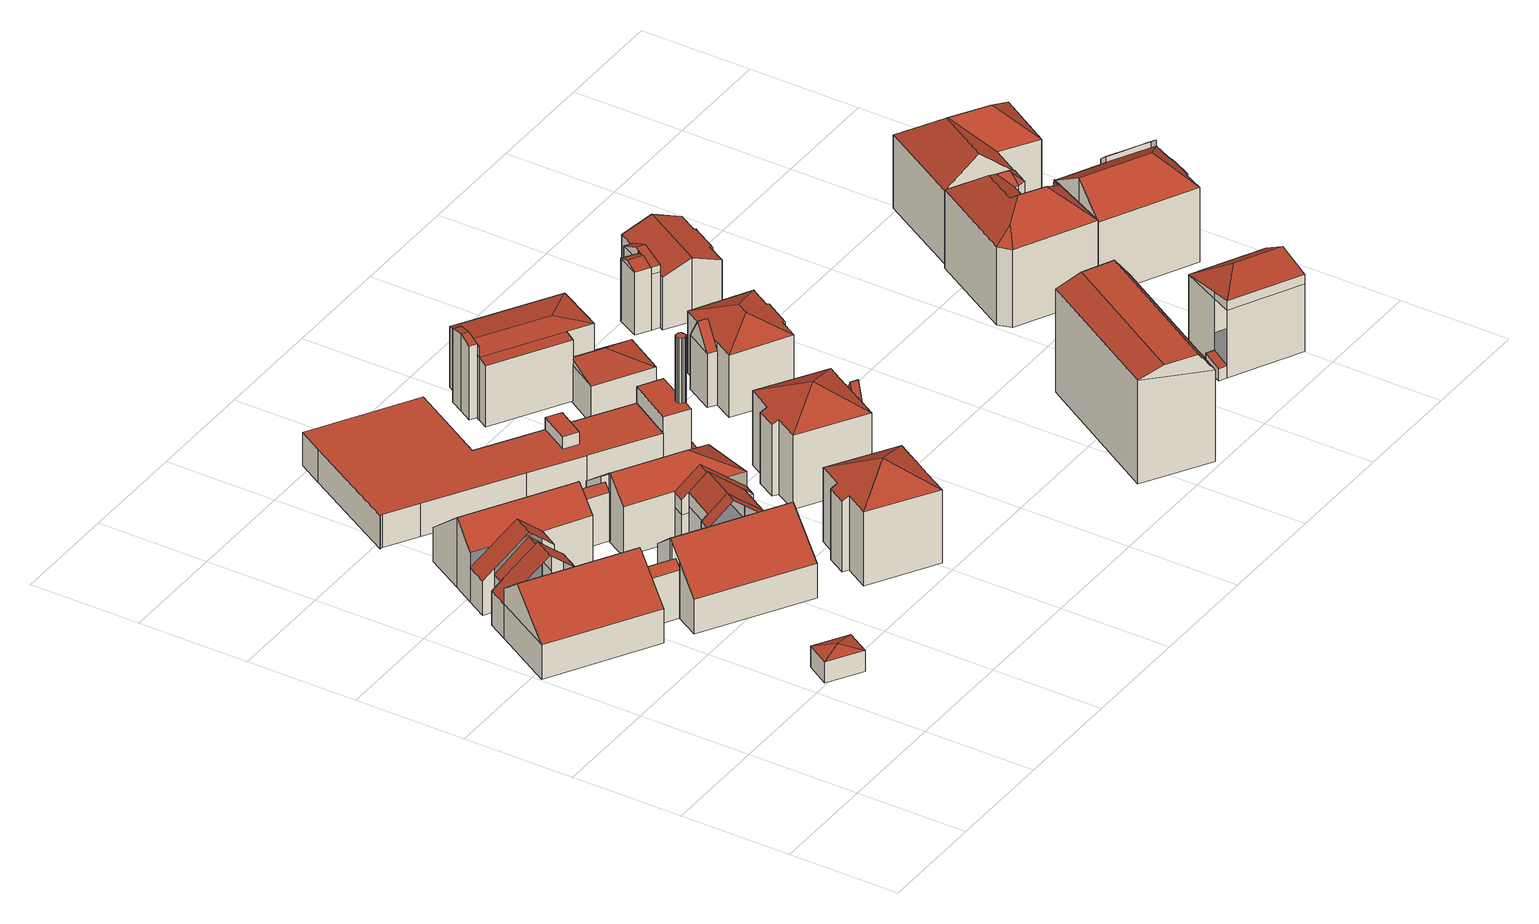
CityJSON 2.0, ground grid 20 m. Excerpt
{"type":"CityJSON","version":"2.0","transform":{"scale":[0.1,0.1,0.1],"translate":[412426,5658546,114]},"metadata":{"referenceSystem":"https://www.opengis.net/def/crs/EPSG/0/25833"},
"CityObjects":{
"building1":{"type":"Building","attributes":{"Dachtyp_tdc":"tdcTentRoof","Gemeindeschluessel":14612000,"Dachneigung":20.13,"QualitaetDacherkennung":82,"Geometrietyp2DReferenz":"3000","measuredHeight":4.89,"function":"31001_9998","roofType":"3500"},"geometry":[{"type":"Solid","lod":"2","boundaries":[[[[0,1,2,3]],[[1,4,5,2]],[[4,6,7,5]],[[6,0,3,7]],[[1,0,8]],[[4,1,8]],[[6,4,8]],[[0,6,8]],[[3,2,5,7]]]],"semantics":{"surfaces":[{"type":"WallSurface"},{"type":"RoofSurface"},{"type":"GroundSurface"}],"values":[[0,0,0,0,1,1,1,1,2]]}}]},
"building2":{"type":"Building","attributes":{"Gemeindeschluessel":14612000,"Geometrietyp2DReferenz":"3000","function":"31001_9998","roofType":"9999"},"children":["building2-1","building2-2","building2-3","building2-4","building2-5","building2-6","building2-7","building2-8","building2-9","building2-10","building2-11","building2-12"]},
"building2-1":{"type":"BuildingPart","attributes":{"Dachtyp_tdc":"tdcGableRoof","Dachneigung":40.23,"QualitaetDacherkennung":55,"Geometrietyp2DReferenz":"3000","measuredHeight":10.43,"roofType":"3100"},"parents":["building2"],"geometry":[{"type":"MultiSurface","lod":"2","boundaries":[[[9,10,11,12]],[[13,14,15,16]],[[14,17,18,15]],[[9,19,20,10]],[[14,13,20,19,17]],[[11,16,15,18,12]]],"semantics":{"surfaces":[{"type":"WallSurface"},{"type":"RoofSurface"},{"type":"GroundSurface"}],"values":[0,0,0,1,1,2]}}]},
"building2-2":{"type":"BuildingPart","attributes":{"Dachtyp_tdc":"tdcGableRoof","Dachneigung":39.59,"QualitaetDacherkennung":70,"Geometrietyp2DReferenz":"3000","measuredHeight":13.3,"roofType":"3100"},"parents":["building2"],"geometry":[{"type":"MultiSurface","lod":"2","boundaries":[[[21,22,23,24]],[[22,25,26,23]],[[27,28,29,30]],[[28,31,32,29]],[[33,34,35,36,37,38]],[[21,39,36,35,40,41,42,22]],[[22,42,25]],[[42,43,25]],[[28,33,38,31]],[[44,34,27]],[[27,34,33,28]],[[32,24,23,26,30,29]]],"semantics":{"surfaces":[{"type":"WallSurface"},{"type":"RoofSurface"},{"type":"GroundSurface"}],"values":[0,0,0,0,1,1,0,0,0,0,0,2]}}]},
"building2-3":{"type":"BuildingPart","attributes":{"Dachtyp_tdc":"tdcHipAndGableRoof","Dachneigung":38.73,"QualitaetDacherkennung":57,"Geometrietyp2DReferenz":"3000","measuredHeight":13.24,"roofType":"5000"},"parents":["building2"],"geometry":[{"type":"MultiSurface","lod":"2","boundaries":[[[45,46,12,47]],[[46,9,12]],[[48,18,17]],[[48,49,50,18]],[[49,51,52,50]],[[51,53,21,24,52]],[[54,55,56,32,31,38]],[[55,45,47,56]],[[53,51,57]],[[51,49,48,46,45,57]],[[45,55,54,37,39,53,57]],[[47,12,18,50,52,24,32,56]]],"semantics":{"surfaces":[{"type":"WallSurface"},{"type":"RoofSurface"},{"type":"GroundSurface"}],"values":[0,0,0,0,0,0,0,0,1,1,1,2]}}]},
"building2-4":{"type":"BuildingPart","attributes":{"Dachtyp_tdc":"tdcGableRoof","Dachneigung":39.95,"QualitaetDacherkennung":63,"Geometrietyp2DReferenz":"3000","measuredHeight":13.29,"roofType":"3100"},"parents":["building2"],"geometry":[{"type":"MultiSurface","lod":"2","boundaries":[[[58,44,27,30,59]],[[43,60,61,26,25]],[[62,63,64,40,34]],[[43,41,64,63,65,66]],[[43,66,60]],[[58,62,34,44]],[[30,26,61,67,59]]],"semantics":{"surfaces":[{"type":"WallSurface"},{"type":"RoofSurface"},{"type":"GroundSurface"}],"values":[0,0,1,1,0,0,2]}}]},
"building2-5":{"type":"BuildingPart","attributes":{"Dachtyp_tdc":"tdcGableRoof","Dachneigung":39.58,"QualitaetDacherkennung":53,"Geometrietyp2DReferenz":"3000","measuredHeight":13.25,"roofType":"3100"},"parents":["building2"],"geometry":[{"type":"MultiSurface","lod":"2","boundaries":[[[68,69,70,71]],[[72,73,74,75]],[[73,76,77,74]],[[78,79,80,81]],[[79,68,71,80]],[[79,82,83,84,85,68]],[[86,87,88,89,85,84,90]],[[72,86,90,73]],[[73,90,84,83,91,76]],[[68,85,89,69]],[[92,82,78]],[[78,82,79]],[[71,70,93,75,74,77,81,80]]],"semantics":{"surfaces":[{"type":"WallSurface"},{"type":"RoofSurface"},{"type":"GroundSurface"}],"values":[0,0,0,0,0,1,1,0,0,0,0,0,2]}}]},
"building2-6":{"type":"BuildingPart","attributes":{"Dachtyp_tdc":"tdcGableRoof","Dachneigung":41.89,"QualitaetDacherkennung":40,"Geometrietyp2DReferenz":"3000","measuredHeight":12.47,"roofType":"3100"},"parents":["building2"],"geometry":[{"type":"MultiSurface","lod":"2","boundaries":[[[94,95,96,97]],[[98,99,100,101]],[[102,103,104,105,106]],[[94,104,103,95]],[[98,102,106,99]],[[100,107,97,96,108,101]]],"semantics":{"surfaces":[{"type":"WallSurface"},{"type":"RoofSurface"},{"type":"GroundSurface"}],"values":[0,0,1,1,0,2]}}]},
"building2-7":{"type":"BuildingPart","attributes":{"Dachtyp_tdc":"tdcGableRoof","Dachneigung":39.61,"QualitaetDacherkennung":71,"Geometrietyp2DReferenz":"3000","measuredHeight":13.29,"roofType":"3100"},"parents":["building2"],"geometry":[{"type":"MultiSurface","lod":"2","boundaries":[[[109,110,111,112]],[[113,114,115,116]],[[114,62,59,115]],[[62,58,59]],[[61,60,66]],[[66,109,112,61]],[[63,62,114,113,117,118]],[[118,119,110,109,66,65,63]],[[112,111,120,116,115,59,67,61]]],"semantics":{"surfaces":[{"type":"WallSurface"},{"type":"RoofSurface"},{"type":"GroundSurface"}],"values":[0,0,0,0,0,0,1,1,2]}}]},
"building2-8":{"type":"BuildingPart","attributes":{"Dachtyp_tdc":"tdcGableRoof","Dachneigung":39.49,"QualitaetDacherkennung":53,"Geometrietyp2DReferenz":"3000","measuredHeight":13.28,"roofType":"3100"},"parents":["building2"],"geometry":[{"type":"MultiSurface","lod":"2","boundaries":[[[121,122,123,11,10]],[[122,124,125,123]],[[124,126,127,125]],[[126,128,129,127]],[[130,131,132,133,134]],[[131,135,136,132]],[[135,137,138,136]],[[137,139,15,138]],[[131,130,140,141,128,126,124]],[[124,122,121,142,139,137,135,131]],[[15,16,11,123,125,127,129,143,133,132,136,138]],[[139,142,13,16,15]]],"semantics":{"surfaces":[{"type":"WallSurface"},{"type":"RoofSurface"},{"type":"GroundSurface"}],"values":[0,0,0,0,0,0,0,0,1,1,2,0]}}]},
"building2-9":{"type":"BuildingPart","attributes":{"Dachtyp_tdc":"tdcGableRoof","Dachneigung":39.6,"QualitaetDacherkennung":77,"Geometrietyp2DReferenz":"3000","measuredHeight":13.27,"roofType":"3100"},"parents":["building2"],"geometry":[{"type":"MultiSurface","lod":"2","boundaries":[[[144,94,97]],[[145,100,99,106]],[[145,146,147,100]],[[146,86,72,75,147]],[[69,148,149,70]],[[148,144,97,149]],[[150,86,146,145,151]],[[151,144,148,69,88,150]],[[97,107,100,147,75,93,70,149]]],"semantics":{"surfaces":[{"type":"WallSurface"},{"type":"RoofSurface"},{"type":"GroundSurface"}],"values":[0,0,0,0,0,0,1,1,2]}}]},
"building2-10":{"type":"BuildingPart","attributes":{"Dachtyp_tdc":"tdcGableRoof","Dachneigung":39.49,"QualitaetDacherkennung":54,"Geometrietyp2DReferenz":"3000","measuredHeight":13.27,"roofType":"3100"},"parents":["building2"],"geometry":[{"type":"MultiSurface","lod":"2","boundaries":[[[152,153,154,155,156]],[[157,158,159]],[[157,160,161,158]],[[160,162,163,161]],[[162,164,113,116,163]],[[165,166,167,111,110]],[[166,168,169,167]],[[168,170,171,169]],[[170,152,156,171]],[[166,165,119,172,117,164,162,160]],[[160,157,153,152,170,168,166]],[[156,155,158,161,163,116,120,111,167,169,171]]],"semantics":{"surfaces":[{"type":"WallSurface"},{"type":"RoofSurface"},{"type":"GroundSurface"}],"values":[0,0,0,0,0,0,0,0,0,1,1,2]}}]},
"building2-11":{"type":"BuildingPart","attributes":{"Dachtyp_tdc":"tdcGableRoof","Dachneigung":39.66,"QualitaetDacherkennung":78,"Geometrietyp2DReferenz":"3000","measuredHeight":13.26,"roofType":"3100"},"parents":["building2"],"geometry":[{"type":"MultiSurface","lod":"2","boundaries":[[[173,134,133,174]],[[175,176,177,129,128]],[[176,178,101,177]],[[178,102,98,101]],[[179,96,95]],[[179,173,174,96]],[[180,178,176,175,181]],[[181,140,134,173,179,180]],[[174,133,143,129,177,101,108,96]]],"semantics":{"surfaces":[{"type":"WallSurface"},{"type":"RoofSurface"},{"type":"GroundSurface"}],"values":[0,0,0,0,0,0,1,1,2]}}]},
"building2-12":{"type":"BuildingPart","attributes":{"Dachtyp_tdc":"tdcGableRoof","Dachneigung":43.92,"QualitaetDacherkennung":57,"Geometrietyp2DReferenz":"3000","measuredHeight":10.5,"roofType":"3100"},"parents":["building2"],"geometry":[{"type":"MultiSurface","lod":"2","boundaries":[[[91,159,158,77,76]],[[154,92,78,81,155]],[[159,91,182,183]],[[92,154,183,182]],[[77,158,155,81]]],"semantics":{"surfaces":[{"type":"WallSurface"},{"type":"RoofSurface"},{"type":"GroundSurface"}],"values":[0,0,1,1,2]}}]},
"building3":{"type":"Building","attributes":{"Gemeindeschluessel":14612000,"Geometrietyp2DReferenz":"3000","function":"31001_9998","roofType":"9999"},"children":["building3-1","building3-2"]},
"building3-1":{"type":"BuildingPart","attributes":{"Dachtyp_tdc":"tdcPolyFlatRoof","Dachneigung":0,"QualitaetDacherkennung":58,"Geometrietyp2DReferenz":"3000","measuredHeight":10.36,"roofType":"1000"},"parents":["building3"],"geometry":[{"type":"MultiSurface","lod":"2","boundaries":[[[184,185,186,187]],[[185,188,189,186]],[[190,184,187,191]],[[190,188,185,184]],[[187,186,189,191]]],"semantics":{"surfaces":[{"type":"WallSurface"},{"type":"RoofSurface"},{"type":"GroundSurface"}],"values":[0,0,0,1,2]}}]},
"building3-2":{"type":"BuildingPart","attributes":{"Dachtyp_tdc":"tdcTentRoof","Dachneigung":28.94,"QualitaetDacherkennung":66,"Geometrietyp2DReferenz":"3000","measuredHeight":17.93,"roofType":"3500"},"parents":["building3"],"geometry":[{"type":"MultiSurface","lod":"2","boundaries":[[[192,193,194,195]],[[193,196,197,194]],[[196,198,199,197]],[[198,200,201,199]],[[200,202,203,201]],[[202,204,191,203]],[[204,190,191]],[[205,206,207,189,188]],[[206,208,209,207]],[[208,192,195,209]],[[200,198,196,193,192,208,210]],[[202,200,210]],[[206,205,204,202,210]],[[208,206,210]],[[195,194,197,199,201,203,191,189,207,209]]],"semantics":{"surfaces":[{"type":"WallSurface"},{"type":"RoofSurface"},{"type":"GroundSurface"}],"values":[0,0,0,0,0,0,0,0,0,0,1,1,1,1,2]}}]},
"building4":{"type":"Building","attributes":{"Gemeindeschluessel":14612000,"Geometrietyp2DReferenz":"3000","BezugspunktDach":"2000","function":"31001_9998"},"children":["building4-1","building4-2"]},
"building4-1":{"type":"BuildingPart","attributes":{"Dachtyp_tdc":"tdcLeanToRoof","Dachneigung":0,"QualitaetDacherkennung":0,"Geometrietyp2DReferenz":"3000","measuredHeight":6.22},"parents":["building4"],"geometry":[{"type":"MultiSurface","lod":"2","boundaries":[[[211,212,213,214,215,216,217,218,219,220,221,222,223]],[[223,222,224,225]],[[222,221,226,224]],[[221,220,227,226]],[[220,219,228,227]],[[219,218,229,228]],[[218,217,230,229]],[[217,216,231,230]],[[216,215,232,231]],[[215,214,233,232]],[[214,213,234,233]],[[213,212,235,234]],[[212,211,236,235]],[[211,223,225,236]],[[225,224,226,227,228,229,230,231,232,233,234,235,236]]],"semantics":{"surfaces":[{"type":"RoofSurface"},{"type":"WallSurface"},{"type":"GroundSurface"}],"values":[0,1,1,1,1,1,1,1,1,1,1,1,1,1,2]}}]},
"building4-2":{"type":"BuildingPart","attributes":{"Dachtyp_tdc":"tdcLeanToRoof","Dachneigung":0,"QualitaetDacherkennung":0,"Geometrietyp2DReferenz":"3000","measuredHeight":8.44},"parents":["building4"],"geometry":[{"type":"MultiSurface","lod":"2","boundaries":[[[237,238,239,240]],[[240,239,241,242]],[[239,238,243,241]],[[238,237,244,243]],[[237,240,242,244]],[[242,241,243,244]]],"semantics":{"surfaces":[{"type":"RoofSurface"},{"type":"WallSurface"},{"type":"GroundSurface"}],"values":[0,1,1,1,1,2]}}]},
"building5":{"type":"Building","attributes":{"Gemeindeschluessel":14612000,"Geometrietyp2DReferenz":"3000","function":"31001_9998","roofType":"9999"},"children":["building5-1","building5-2"]},
"building5-1":{"type":"BuildingPart","attributes":{"Dachtyp_tdc":"tdcGableRoof","Dachneigung":67.56,"QualitaetDacherkennung":7,"Geometrietyp2DReferenz":"3000","measuredHeight":15.41,"roofType":"3100"},"parents":["building5"],"geometry":[{"type":"MultiSurface","lod":"2","boundaries":[[[245,246,247,248]],[[246,249,250,247]],[[249,251,252,250]],[[249,246,253]],[[246,245,254,255,253]],[[251,249,253,255,256]],[[248,247,250,252]]],"semantics":{"surfaces":[{"type":"WallSurface"},{"type":"RoofSurface"},{"type":"GroundSurface"}],"values":[0,0,0,0,1,1,2]}}]},
"building5-2":{"type":"BuildingPart","attributes":{"Dachtyp_tdc":"tdcTentRoof","Dachneigung":27.83,"QualitaetDacherkennung":65,"Geometrietyp2DReferenz":"3000","measuredHeight":17.84,"roofType":"3500"},"parents":["building5"],"geometry":[{"type":"MultiSurface","lod":"2","boundaries":[[[257,258,245,248,259]],[[260,261,262,252,251]],[[261,263,264,262]],[[263,265,266,264]],[[265,267,268,266]],[[267,269,270,268]],[[269,271,272,270]],[[271,273,274,272]],[[273,275,276,274]],[[275,277,278,276]],[[277,257,259,278]],[[263,261,260,256,254,258,257,277,279]],[[265,263,279]],[[275,273,271,269,267,265,279]],[[277,275,279]],[[259,248,252,262,264,266,268,270,272,274,276,278]]],"semantics":{"surfaces":[{"type":"WallSurface"},{"type":"RoofSurface"},{"type":"GroundSurface"}],"values":[0,0,0,0,0,0,0,0,0,0,0,1,1,1,1,2]}}]},
"building6":{"type":"Building","attributes":{"Gemeindeschluessel":14612000,"QualitaetDacherkennung":100,"Geometrietyp2DReferenz":"3000","function":"31001_9998","roofType":"9999"},"children":["building6-1","building6-2","building6-3"]},
"building6-1":{"type":"BuildingPart","attributes":{"Dachtyp_tdc":"tdcPolyFlatRoof","Dachneigung":0,"QualitaetDacherkennung":100,"Geometrietyp2DReferenz":"3000","measuredHeight":21.04,"roofType":"1000"},"parents":["building6"],"geometry":[{"type":"Solid","lod":"2","boundaries":[[[[280,281,282,283]],[[281,284,285,282]],[[284,286,287,285]],[[286,288,289,287]],[[288,290,291,289]],[[290,292,293,291]],[[292,294,295,293]],[[294,296,297,295]],[[296,298,299,297]],[[298,300,301,299]],[[300,302,303,301]],[[302,304,305,303]],[[304,306,307,305]],[[306,308,309,307]],[[308,310,311,309]],[[310,312,313,311]],[[312,314,315,313]],[[314,280,283,315]],[[314,312,310,308,306,304,302,300,298,296,294,292,290,288,286,284,281,280]],[[283,282,285,287,289,291,293,295,297,299,301,303,305,307,309,311,313,315]]]],"semantics":{"surfaces":[{"type":"WallSurface"},{"type":"RoofSurface"},{"type":"GroundSurface"}],"values":[[0,0,0,0,0,0,0,0,0,0,0,0,0,0,0,0,0,0,1,2]]}}]},
"building6-2":{"type":"BuildingPart","attributes":{"Dachtyp_tdc":"tdcLeanToRoof","Dachneigung":0,"QualitaetDacherkennung":100,"Geometrietyp2DReferenz":"3000","measuredHeight":9.46,"roofType":"2100"},"parents":["building6"],"geometry":[{"type":"MultiSurface","lod":"2","boundaries":[[[316,317,318,319,320,225]],[[321,322,224,323,324,325]],[[322,316,225,224]],[[322,321,317,316]],[[225,320,323,224]]],"semantics":{"surfaces":[{"type":"WallSurface"},{"type":"RoofSurface"},{"type":"GroundSurface"}],"values":[0,0,0,1,2]}}]},
"building6-3":{"type":"BuildingPart","attributes":{"Dachtyp_tdc":"tdcLeanToRoof","Dachneigung":0,"QualitaetDacherkennung":100,"Geometrietyp2DReferenz":"3000","measuredHeight":1.79,"roofType":"2100"},"parents":["building6"],"geometry":[{"type":"MultiSurface","lod":"2","boundaries":[[[318,326,327,319]],[[326,328,329,327]],[[328,325,324,329]],[[325,328,326,318]],[[319,327,329,324]]],"semantics":{"surfaces":[{"type":"WallSurface"},{"type":"RoofSurface"},{"type":"GroundSurface"}],"values":[0,0,0,1,2]}}]},
"building7":{"type":"Building","attributes":{"Gemeindeschluessel":14612000,"Geometrietyp2DReferenz":"3000","function":"31001_9998","roofType":"9999"},"children":["building7-1","building7-2","building7-3"]},
"building7-1":{"type":"BuildingPart","attributes":{"Dachtyp_tdc":"tdcGableRoof","Dachneigung":11.08,"QualitaetDacherkennung":44,"Geometrietyp2DReferenz":"3000","measuredHeight":14.63,"roofType":"3100"},"parents":["building7"],"geometry":[{"type":"MultiSurface","lod":"2","boundaries":[[[330,331,332]],[[330,333,334,331]],[[333,335,336,334]],[[335,337,338,336]],[[337,339,340,338]],[[339,341,342,343,340]],[[337,335,333,330,344]],[[344,341,339,337]],[[345,331,334,336,338,340,343,346]]],"semantics":{"surfaces":[{"type":"WallSurface"},{"type":"RoofSurface"},{"type":"GroundSurface"}],"values":[0,0,0,0,0,0,1,1,2]}}]},
"building7-2":{"type":"BuildingPart","attributes":{"Dachtyp_tdc":"tdcHipAndGableRoof","Dachneigung":10.01,"QualitaetDacherkennung":64,"Geometrietyp2DReferenz":"3000","measuredHeight":12.62,"roofType":"5000"},"parents":["building7"],"geometry":[{"type":"MultiSurface","lod":"2","boundaries":[[[342,347,348,343]],[[347,349,350,348]],[[349,351,352,350]],[[351,353,354,352]],[[353,355,356,354]],[[353,351,349,357]],[[349,347,342,358,357]],[[358,359,332,355,353,357]],[[346,343,348,350,352,354,356,331,345]]],"semantics":{"surfaces":[{"type":"WallSurface"},{"type":"RoofSurface"},{"type":"GroundSurface"}],"values":[0,0,0,0,0,1,1,1,2]}}]},
"building7-3":{"type":"BuildingPart","attributes":{"Dachtyp_tdc":"tdcPolyFlatRoof","Dachneigung":9.27,"QualitaetDacherkennung":50,"Geometrietyp2DReferenz":"3000","measuredHeight":11.96,"roofType":"2100"},"parents":["building7"],"geometry":[{"type":"MultiSurface","lod":"2","boundaries":[[[360,361,362,363]],[[361,332,331,362]],[[360,363,356,355]],[[355,332,361,360]],[[363,362,331,356]]],"semantics":{"surfaces":[{"type":"WallSurface"},{"type":"RoofSurface"},{"type":"GroundSurface"}],"values":[0,0,0,1,2]}}]},
"building8":{"type":"Building","attributes":{"Dachtyp_tdc":"tdcFreeFormRoof","Gemeindeschluessel":14612000,"Dachneigung":10.71,"QualitaetDacherkennung":31,"Geometrietyp2DReferenz":"3000","measuredHeight":8.39,"function":"31001_9998","roofType":"5000"},"geometry":[{"type":"Solid","lod":"2","boundaries":[[[[364,365,366,367]],[[365,368,369,366]],[[368,370,371,369]],[[370,372,373,371]],[[372,374,375,373]],[[374,364,367,375]],[[376,374,377]],[[377,374,372,370,368,378]],[[364,376,377,378,365]],[[374,376,364]],[[365,378,368]],[[367,366,369,371,373,375]]]],"semantics":{"surfaces":[{"type":"WallSurface"},{"type":"RoofSurface"},{"type":"GroundSurface"}],"values":[[0,0,0,0,0,0,1,1,1,0,0,2]]}}]},
"building9":{"type":"Building","attributes":{"Dachtyp_tdc":"tdcPolyFlatRoof","Gemeindeschluessel":14612000,"Dachneigung":0,"QualitaetDacherkennung":51,"Geometrietyp2DReferenz":"3000","measuredHeight":3.13,"function":"31001_9998","roofType":"1000"},"geometry":[{"type":"Solid","lod":"2","boundaries":[[[[379,380,381,382]],[[380,383,384,381]],[[383,385,386,384]],[[385,387,388,386]],[[387,379,382,388]],[[387,385,383,380,379]],[[382,381,384,386,388]]]],"semantics":{"surfaces":[{"type":"WallSurface"},{"type":"RoofSurface"},{"type":"GroundSurface"}],"values":[[0,0,0,0,0,1,2]]}}]},
"building10":{"type":"Building","attributes":{"Gemeindeschluessel":14612000,"Geometrietyp2DReferenz":"3000","function":"31001_9998","roofType":"9999"},"children":["building10-1","building10-2"]},
"building10-1":{"type":"BuildingPart","attributes":{"Dachtyp_tdc":"tdcGableRoof","Dachneigung":53.77,"QualitaetDacherkennung":24,"Geometrietyp2DReferenz":"3000","measuredHeight":14.52,"roofType":"3100"},"parents":["building10"],"geometry":[{"type":"MultiSurface","lod":"2","boundaries":[[[389,390,391,392]],[[390,393,394,391]],[[393,395,396,394]],[[397,389,392,398]],[[389,397,399,400,401]],[[395,393,390,401,400,402]],[[389,401,390]],[[392,391,394,396,398]]],"semantics":{"surfaces":[{"type":"WallSurface"},{"type":"RoofSurface"},{"type":"GroundSurface"}],"values":[0,0,0,0,1,1,0,2]}}]},
"building10-2":{"type":"BuildingPart","attributes":{"Dachtyp_tdc":"tdcHipRoof","Dachneigung":24.87,"QualitaetDacherkennung":68,"Geometrietyp2DReferenz":"3000","measuredHeight":14.62,"roofType":"3200"},"parents":["building10"],"geometry":[{"type":"MultiSurface","lod":"2","boundaries":[[[403,404,394,396,395]],[[404,405,406,394]],[[405,407,408,406]],[[407,409,410,408]],[[409,411,412,410]],[[411,413,414,412]],[[413,415,416,414]],[[415,417,418,416]],[[417,419,420,418]],[[419,421,422,420]],[[421,423,398,422]],[[423,397,398]],[[421,419,424]],[[407,405,425]],[[419,417,415,413,411,409,407,425,424]],[[405,404,403,402,399,423,421,424,425]],[[396,394,406,408,410,412,414,416,418,420,422,398]]],"semantics":{"surfaces":[{"type":"WallSurface"},{"type":"RoofSurface"},{"type":"GroundSurface"}],"values":[0,0,0,0,0,0,0,0,0,0,0,0,1,1,1,1,2]}}]},
"building11":{"type":"Building","attributes":{"Dachtyp_tdc":"tdcCutGableRoof","Gemeindeschluessel":14612000,"Dachneigung":0.348,"QualitaetDacherkennung":59,"Geometrietyp2DReferenz":"3000","measuredHeight":21.14,"function":"31001_9998","roofType":"9999"},"geometry":[{"type":"Solid","lod":"2","boundaries":[[[[426,427,428,429]],[[427,430,431,428]],[[432,430,433,434]],[[426,432,434,435]],[[427,426,435,436]],[[430,427,436,433]],[[435,434,433,436]],[[431,437,429,428]],[[430,432,437,431]],[[432,426,429,437]]]],"semantics":{"surfaces":[{"type":"WallSurface"},{"type":"RoofSurface"},{"type":"GroundSurface"}],"values":[[0,0,1,0,1,0,1,2,0,0]]}}]},
"building12":{"type":"Building","attributes":{"Gemeindeschluessel":14612000,"Geometrietyp2DReferenz":"3000","function":"31001_9998","roofType":"9999"},"children":["building12-1","building12-2","building12-3"]},
"building12-1":{"type":"BuildingPart","attributes":{"Dachtyp_tdc":"tdcGableRoof","Dachneigung":15.86,"QualitaetDacherkennung":57,"Geometrietyp2DReferenz":"3000","measuredHeight":12.62,"roofType":"3100"},"parents":["building12"],"geometry":[{"type":"MultiSurface","lod":"2","boundaries":[[[438,439,440,441,442]],[[438,443,444]],[[443,445,446,447,444]],[[439,438,444,447,448]],[[449,450,442,441]],[[445,443,450,449,451]],[[443,438,442,450]]],"semantics":{"surfaces":[{"type":"WallSurface"},{"type":"RoofSurface"},{"type":"GroundSurface"}],"values":[0,0,1,1,2,0,0]}}]},
"building12-2":{"type":"BuildingPart","attributes":{"Dachtyp_tdc":"tdcGableRoof","Dachneigung":21.7,"QualitaetDacherkennung":70,"Geometrietyp2DReferenz":"3000","measuredHeight":12.03,"roofType":"3100"},"parents":["building12"],"geometry":[{"type":"MultiSurface","lod":"2","boundaries":[[[452,453,454,455]],[[453,456,457,454]],[[456,458,459,457]],[[458,460,461,459]],[[460,462,463,461]],[[462,464,465,463]],[[464,466,467,465]],[[466,468,469,467]],[[468,470,471,469]],[[472,473,474,475]],[[473,476,477,474]],[[476,478,479,477]],[[478,480,481,479]],[[480,452,455,481]],[[476,473,472,470,468,466]],[[466,464,462,460,458,456,453,452,480,478,476]],[[455,454,457,459,461,463,465,467,469,471,475,474,477,479,481]]],"semantics":{"surfaces":[{"type":"WallSurface"},{"type":"RoofSurface"},{"type":"GroundSurface"}],"values":[0,0,0,0,0,0,0,0,0,0,0,0,0,0,1,1,2]}}]},
"building12-3":{"type":"BuildingPart","attributes":{"Dachtyp_tdc":"tdcGableRoof","Dachneigung":10.26,"QualitaetDacherkennung":37,"Geometrietyp2DReferenz":"3000","measuredHeight":12.78,"roofType":"3100"},"parents":["building12"],"geometry":[{"type":"MultiSurface","lod":"2","boundaries":[[[440,482,483,441]],[[482,484,475,483]],[[484,472,475]],[[485,451,449,471,470]],[[486,487,488,489,448,446,445]],[[482,488,487,484]],[[485,486,445,451]],[[440,439,489,488,482]],[[484,487,486,485]],[[449,441,483,475,471]]],"semantics":{"surfaces":[{"type":"WallSurface"},{"type":"RoofSurface"},{"type":"GroundSurface"}],"values":[0,0,0,0,1,1,0,0,0,2]}}]},
"building13":{"type":"Building","attributes":{"Gemeindeschluessel":14612000,"Geometrietyp2DReferenz":"3000","function":"31001_9998","roofType":"9999"},"children":["building13-1","building13-2"]},
"building13-1":{"type":"BuildingPart","attributes":{"Dachtyp_tdc":"tdcHipAndGableRoof","Dachneigung":11.7,"QualitaetDacherkennung":33,"Geometrietyp2DReferenz":"3000","measuredHeight":16.03,"roofType":"5000"},"parents":["building13"],"geometry":[{"type":"MultiSurface","lod":"2","boundaries":[[[490,491,492]],[[493,494,495,496,497]],[[490,494,498]],[[490,492,495,494]],[[492,499,496,495]],[[499,500,497,496]],[[500,501,502,493,497]],[[503,504,492,491]],[[505,506,504,503]],[[492,504,506,499]],[[499,506,505,500]],[[500,505,503,501]],[[501,503,491,490]]],"semantics":{"surfaces":[{"type":"WallSurface"},{"type":"GroundSurface"},{"type":"RoofSurface"}],"values":[0,1,0,0,0,0,0,2,2,2,0,0,0]}}]},
"building13-2":{"type":"BuildingPart","attributes":{"Dachtyp_tdc":"tdcPolyFlatRoof","Dachneigung":10.52,"QualitaetDacherkennung":35,"Geometrietyp2DReferenz":"3000","measuredHeight":3,"roofType":"2100"},"parents":["building13"],"geometry":[{"type":"MultiSurface","lod":"2","boundaries":[[[507,508,509,510]],[[508,498,494,509]],[[502,507,510,493]],[[502,498,508,507]],[[510,509,494,493]]],"semantics":{"surfaces":[{"type":"WallSurface"},{"type":"RoofSurface"},{"type":"GroundSurface"}],"values":[0,0,0,1,2]}}]},
"building14":{"type":"Building","attributes":{"Dachtyp_tdc":"tdcFreeFormRoof","Gemeindeschluessel":14612000,"Dachneigung":40.69,"QualitaetDacherkennung":27,"Geometrietyp2DReferenz":"3000","measuredHeight":19.94,"function":"31001_9998","roofType":"5000"},"geometry":[{"type":"Solid","lod":"2","boundaries":[[[[511,512,513,514]],[[512,515,516,513]],[[515,517,518,516]],[[517,519,520,518]],[[519,521,522,520]],[[521,523,524,522]],[[523,525,526,524]],[[525,527,528,526]],[[527,529,530,528]],[[529,531,532,530]],[[531,511,514,532]],[[533,531,529]],[[534,535,533,529,527]],[[536,534,527,525]],[[536,525,523]],[[537,535,534,536,523,521]],[[538,539,537,521,519]],[[540,541,538,519,517]],[[540,517,515]],[[541,540,515,512]],[[539,538,541,512,511]],[[533,535,537,539,511,531]],[[514,513,516,518,520,522,524,526,528,530,532]]]],"semantics":{"surfaces":[{"type":"WallSurface"},{"type":"RoofSurface"},{"type":"GroundSurface"}],"values":[[0,0,0,0,0,0,0,0,0,0,0,1,1,1,1,1,1,1,1,1,1,1,2]]}}]},
"building15":{"type":"Building","attributes":{"Gemeindeschluessel":14612000,"Geometrietyp2DReferenz":"3000","function":"31001_9998","roofType":"9999"},"children":["building15-1","building15-2"]},
"building15-1":{"type":"BuildingPart","attributes":{"Dachtyp_tdc":"tdcPolyFlatRoof","Dachneigung":39.3,"QualitaetDacherkennung":39,"Geometrietyp2DReferenz":"3000","measuredHeight":15.41,"roofType":"2100"},"parents":["building15"],"geometry":[{"type":"MultiSurface","lod":"2","boundaries":[[[542,543,544,545,546]],[[543,547,548,544]],[[547,549,550,551,548]],[[549,547,543,542]],[[545,544,548,551]]],"semantics":{"surfaces":[{"type":"WallSurface"},{"type":"RoofSurface"},{"type":"GroundSurface"}],"values":[0,0,0,1,2]}}]},
"building15-2":{"type":"BuildingPart","attributes":{"Dachtyp_tdc":"tdcHipAndGableRoof","Dachneigung":33.3,"QualitaetDacherkennung":55,"Geometrietyp2DReferenz":"3000","measuredHeight":19.26,"roofType":"5000"},"parents":["building15"],"geometry":[{"type":"MultiSurface","lod":"2","boundaries":[[[552,546,545,553]],[[550,554,555,551]],[[554,556,557,555]],[[556,558,559,557]],[[558,560,561,559]],[[560,562,563,561]],[[562,564,565,563]],[[564,566,567,565]],[[566,552,553,567]],[[562,560,558,556,554,550,568]],[[550,546,552,566,568]],[[566,564,562,568]],[[553,545,551,555,557,559,561,563,565,567]]],"semantics":{"surfaces":[{"type":"WallSurface"},{"type":"RoofSurface"},{"type":"GroundSurface"}],"values":[0,0,0,0,0,0,0,0,0,1,1,1,2]}}]},
"building16":{"type":"Building","attributes":{"Dachtyp_tdc":"tdcFreeFormRoof","Gemeindeschluessel":14612000,"Dachneigung":40.11,"QualitaetDacherkennung":56,"Geometrietyp2DReferenz":"3000","measuredHeight":19.05,"function":"31001_9998","roofType":"5000"},"geometry":[{"type":"Solid","lod":"2","boundaries":[[[[569,570,571,572]],[[570,573,574,571]],[[573,575,576,574]],[[575,577,578,576]],[[577,579,580,578]],[[579,569,572,580]],[[581,582,583,579,577]],[[584,581,577,575]],[[584,575,573]],[[582,581,584,573,570]],[[583,582,570,569]],[[583,569,579]],[[572,571,574,576,578,580]]]],"semantics":{"surfaces":[{"type":"WallSurface"},{"type":"RoofSurface"},{"type":"GroundSurface"}],"values":[[0,0,0,0,0,0,1,1,1,1,1,0,2]]}}]}
},
"vertices":[
[231,204,43],[257,246,43],[257,246,3],[231,204,3],[317,210,43],[317,210,3],[291,167,43],[291,167,3],[274,207,52],
[382,696,96],[335,723,96],[335,723,4],[382,696,4],[349,748,96],[350,748,96],[350,748,4],[349,748,4],[396,721,96],[396,721,4],[389,708,108],[342,736,108],
[543,544,69],[531,524,69],[531,524,4],[543,544,4],[518,532,69],[518,532,4],[433,582,69],[423,588,69],[423,588,4],[433,582,4],[435,609,69],[435,609,4],[423,588,98],[433,582,108],[461,566,137],[473,586,137],[435,608,99],[435,609,98],[513,562,98],[462,565,136],[510,537,90],[518,532,83],[518,532,82],[433,582,82],
[380,693,136],[382,696,133],[380,693,4],[396,721,110],[421,763,71],[421,763,4],[607,654,71],[607,654,4],[543,544,98],[435,609,99],[357,654,99],[357,654,4],[497,624,136],
[400,525,82],[400,525,4],[484,476,82],[484,476,4],[400,525,108],[428,508,137],[462,565,137],[448,497,117],[484,476,83],[428,508,4],
[3,584,69],[67,693,69],[67,693,4],[3,584,4],[175,629,69],[253,583,69],[253,583,4],[175,629,4],[228,541,69],[228,541,4],[214,517,69],[189,475,69],[189,475,4],[214,517,4],[214,517,110],[228,541,133],[230,545,136],[44,654,136],[175,629,99],[137,652,99],[98,675,99],[67,693,99],[253,583,99],[228,541,96],[214,517,95],[137,652,4],
[106,719,74],[121,745,74],[121,745,4],[106,719,4],[194,702,74],[178,676,74],[178,676,4],[194,702,4],[194,702,107],[174,714,128],[158,688,128],[159,688,128],[178,676,107],[159,688,4],[174,714,4],
[498,467,70],[486,447,70],[486,447,4],[498,467,4],[377,511,98],[389,531,98],[389,531,4],[377,511,4],[378,510,99],[416,488,137],[456,464,99],[416,488,4],
[335,723,134],[335,724,134],[335,724,4],[333,721,137],[333,721,4],[311,682,99],[311,682,4],[233,727,98],[233,727,4],[124,791,98],[147,830,137],[147,830,4],[124,791,4],[124,791,69],[188,900,69],[188,900,4],[374,790,70],[374,790,4],[350,748,110],[155,773,98],[195,749,98],[349,748,110],[195,749,4],
[106,719,86],[178,676,117],[197,665,99],[197,665,4],[88,729,69],[88,729,4],[137,652,136],[159,688,136],
[260,490,110],[261,490,110],[261,490,95],[261,490,4],[260,490,4],[275,514,133],[275,514,4],[275,514,96],[277,518,136],[277,518,4],[300,556,99],[300,556,4],[377,511,99],[486,447,99],[463,408,136],[463,408,4],[422,338,69],[422,338,4],[236,448,69],[236,448,4],[416,488,99],
[103,755,69],[103,755,4],[233,727,99],[212,691,99],[212,691,4],[194,702,117],[121,745,86],[174,714,136],[195,749,136],
[221,530,109],[268,502,109],
[663,293,107],[643,259,107],[643,259,4],[663,293,4],[632,266,107],[632,266,4],[652,300,107],[652,300,4],
[513,336,145],[503,342,138],[503,342,4],[513,336,4],[523,376,138],[523,376,4],[533,370,145],[533,370,4],[558,412,145],[558,412,4],[677,342,143],[677,342,4],[652,300,143],[632,266,143],[607,223,143],[607,223,4],[488,293,145],[488,293,4],[583,318,183],
[403,962,66],[488,1106,66],[305,1214,66],[278,1168,66],[174,989,66],[176,989,66],[180,988,66],[237,953,66],[396,857,66],[486,803,66],[487,804,66],[601,734,66],[650,814,66],[601,734,3],[650,814,3],[487,804,3],[486,803,3],[396,857,3],[237,953,3],[180,988,3],[176,989,3],[174,989,3],[278,1168,3],[305,1214,3],[488,1106,3],[403,962,3],
[482,845,89],[507,830,89],[538,881,89],[513,897,89],[538,881,5],[513,897,5],[507,830,5],[482,845,5],
[773,505,121],[784,498,121],[784,498,3],[773,505,3],[764,464,101],[764,464,3],[752,471,101],[752,471,3],[776,484,158],[768,497,143],[764,491,158],[761,486,143],
[772,505,143],[773,505,143],[772,505,3],[752,471,143],[753,471,143],[753,471,3],[728,429,143],[728,429,3],[609,499,144],[609,499,3],[633,541,144],[633,541,3],[623,547,138],[623,547,3],[643,581,138],[643,581,3],[654,575,144],[654,575,3],[679,618,145],[679,618,3],[798,548,143],[798,548,3],[705,522,182],
[663,733,220],[662,730,220],[662,730,10],[663,733,10],[659,728,220],[659,728,10],[656,727,220],[656,727,10],[654,727,220],[654,727,10],[651,728,220],[651,728,10],[649,730,220],[649,730,10],[647,733,220],[647,733,10],[647,736,220],[647,736,10],[647,739,220],[647,739,10],[649,741,220],[649,741,10],[651,743,220],[651,743,10],[654,744,220],[654,744,10],[656,744,220],[656,744,10],[659,743,220],[659,743,10],[662,741,220],[662,741,10],[663,739,220],[663,739,10],[663,736,220],[663,736,10],
[650,814,98],[691,790,98],[691,790,23],[691,790,5],[691,790,3],[643,709,98],[601,734,98],[643,709,3],[643,709,5],[643,709,23],
[699,785,23],[699,785,5],[651,705,23],[651,705,5],
[544,1038,153],[544,1038,14],[544,1038,133],[548,1044,154],[548,1044,14],[536,1051,154],[536,1051,14],[550,1075,160],[550,1075,14],[564,1099,154],[564,1099,14],[576,1091,154],[576,1091,136],[576,1091,14],[562,1068,160],[562,1068,14],[565,1073,14],
[596,1125,129],[596,1125,14],[770,1022,129],[770,1022,14],[732,957,132],[732,957,14],[719,935,133],[719,935,14],[677,960,133],[677,960,14],[694,997,140],[565,1073,140],[562,1068,139],
[666,941,130],[533,1019,130],[533,1019,14],[666,941,14],
[731,828,82],[632,886,82],[632,886,11],[731,828,11],[677,960,82],[677,960,11],[719,935,82],[719,935,11],[762,909,82],[762,909,11],[775,901,82],[775,901,11],[731,829,82],[717,913,95],[667,943,95],
[719,935,47],[732,957,47],[732,957,16],[719,935,16],[788,923,47],[788,923,16],[775,901,47],[775,901,16],[762,909,47],[762,909,16],
[762,754,116],[792,804,116],[792,804,14],[762,754,14],[806,796,116],[806,796,14],[806,795,116],[806,795,14],[777,745,116],[777,745,14],[783,755,132],[793,772,159],[778,781,159],[801,787,132],
[806,795,132],[806,796,132],[827,830,132],[827,830,14],[926,771,135],[926,771,14],[923,765,135],[923,765,14],[904,734,135],[904,734,14],[909,731,133],[909,731,14],[881,684,133],[881,684,14],[876,687,135],[876,687,14],[855,652,135],[855,652,14],[757,710,132],[757,710,14],[777,745,132],[837,729,160],[850,751,160],
[948,76,205],[1094,319,205],[1094,319,9],[948,76,9],[1216,258,182],[1216,258,9],[1065,6,182],[1190,271,221],[1040,21,221],[988,52,220],[1136,298,220],[1065,6,9],
[882,988,142],[907,973,142],[907,973,129],[907,973,23],[882,988,23],[860,949,142],[873,971,149],[885,934,142],[885,935,142],[898,957,149],[900,961,148],[885,934,23],[860,949,23],[885,934,129],
[1038,948,121],[1038,947,121],[1038,947,23],[1038,948,23],[1033,939,121],[1033,939,23],[1014,906,121],[1014,906,23],[1009,898,121],[1009,898,23],[1005,901,123],[1005,901,23],[985,866,123],[985,866,23],[940,893,143],[940,893,23],[895,919,123],[895,919,23],[899,926,123],[899,926,23],[944,1004,122],[963,1037,122],[963,1037,23],[944,1004,23],[1009,1011,143],[1009,1011,23],[1055,984,122],[1055,984,23],[1035,950,122],[1035,950,23],
[929,1012,129],[929,1012,23],[944,1004,129],[899,926,129],[899,926,142],[923,969,151],[909,977,151],[907,973,150],
[1276,140,146],[1276,140,158],[1311,209,146],[1258,105,18],[1276,140,18],[1311,209,18],[1437,145,18],[1384,41,18],[1276,140,48],[1437,145,146],[1384,41,146],[1258,105,146],[1258,105,41],[1258,105,164],[1334,142,178],[1384,41,164],[1415,101,178],
[1244,112,41],[1262,147,48],[1262,147,18],[1244,112,18],
[1278,639,168],[1383,576,168],[1383,576,20],[1278,639,20],[1364,545,168],[1364,545,20],[1349,547,168],[1349,547,20],[1343,551,168],[1343,551,20],[1329,526,168],[1329,526,20],[1374,499,168],[1374,499,20],[1393,509,168],[1393,509,20],[1334,391,168],[1334,391,20],[1195,461,168],[1195,461,20],[1188,486,168],[1188,486,20],[1220,482,193],[1308,470,219],[1263,494,220],[1374,490,175],[1260,508,211],[1336,580,186],[1296,569,211],[1355,563,183],[1354,569,186],
[1478,467,178],[1484,480,165],[1484,480,23],[1478,467,23],[1478,467,166],[1566,439,165],[1566,439,23],[1559,425,177],[1559,425,166],[1559,425,23],
[1393,509,166],[1393,509,23],[1544,395,166],[1544,395,23],[1548,384,158],[1548,384,23],[1529,348,158],[1529,348,23],[1520,347,164],[1520,347,23],[1500,307,164],[1500,307,23],[1334,391,164],[1334,391,23],[1359,441,216],[1359,441,23],[1477,381,216],
[1278,639,166],[1366,789,166],[1366,789,27],[1278,639,27],[1539,685,166],[1539,685,27],[1479,586,166],[1479,586,27],[1413,626,166],[1413,626,27],[1383,576,166],[1383,576,27],[1393,705,214],[1388,704,217],[1330,608,217],[1459,665,214]
]}
